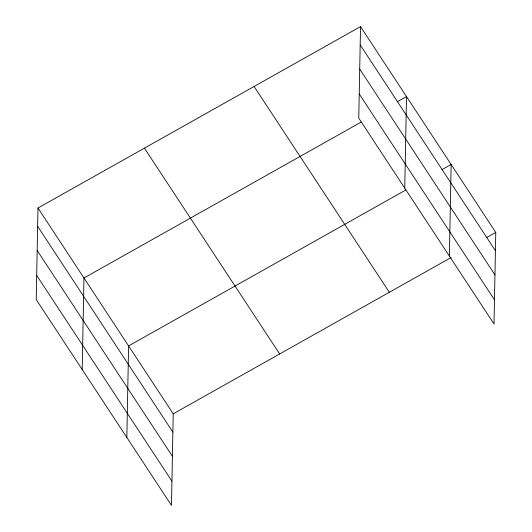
<?xml version="1.0" encoding="UTF-8"?>
<svg xmlns="http://www.w3.org/2000/svg" width="532" height="532" viewBox="0 0 532 532"><rect width="100%" height="100%" fill="white"/><g stroke="black" fill="none" stroke-linecap="round" stroke-linejoin="round"><path stroke-width="0.8" d="M37.985 208.012L36.229 299.583L171.47 505.4L173.226 413.829L37.985 208.012L360.53 26.6L495.771 232.418L494.015 323.988L358.774 118.171L360.53 26.6M82.207 369.56L83.97 277.99L361.201 122.061M126.842 437.484L128.598 345.906L405.836 189.977M404.752 188.148L406.514 96.578L397.165 101.838M449.387 256.072L451.143 164.494L441.793 169.755M173.226 413.829L451.183 257.495M486.421 237.671L495.771 232.418M360.177 44.894L495.418 250.705M359.718 69.074L494.953 274.891M359.24 93.991L494.481 299.802M254.09 86.463L389.331 292.281M144.425 148.149L279.666 353.96M37.632 226.306L172.873 432.117M37.174 250.486L172.415 456.303M36.695 275.403L171.936 481.214"/></g></svg>
